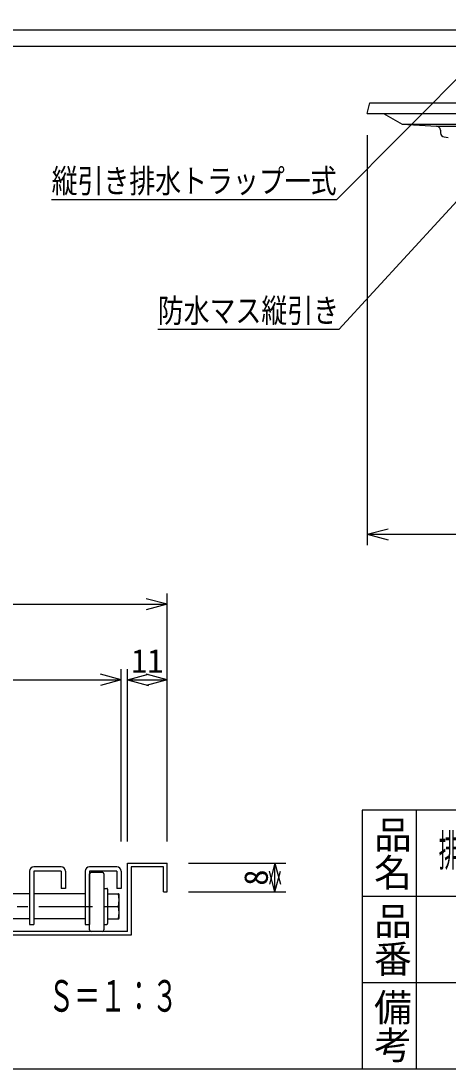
# Model space of a CAD drawing. Units: millimetres, scale not verified, with parts at other scales. Extents: x -1092 to 1092, y -744 to 696.
# Drawn here: x 39 to 356, y -744 to 33 of the extents above; entities that cross this region are included whole.
import ezdxf
from ezdxf.enums import TextEntityAlignment as Align

# ---------------------------------------------------------------- set-up
doc = ezdxf.new("R2010")
doc.units = ezdxf.units.MM
doc.header["$LTSCALE"] = 8
doc.linetypes.add('CHAIN1', pattern=[8, 5, -1, 1, -1])
for name, color, linetype in [('0-0_計極細', 2, 'Continuous'), ('0-1_計細線', 3, 'Continuous'), ('0-5_寸法線', 7, 'Continuous'), ('0-7_枠細線', 5, 'Continuous'), ('0-8_枠中線', 5, 'Continuous'), ('1-2_極細2', 2, 'Continuous'), ('1-3_細線2', 4, 'Continuous'), ('1-5_寸法2', 7, 'Continuous')]:
    doc.layers.add(name, color=color, linetype=linetype)
doc.styles.add('@ＭＳ ゴシック', font='')
doc.styles.add('ＭＳ ゴシック', font='')
doc.styles.get('@ＭＳ ゴシック').set_extended_font_data('@MS Gothic')
doc.styles.get('ＭＳ ゴシック').set_extended_font_data('MS Gothic')

msp = doc.modelspace()

# ---------------------------------------------------------------- linework, layer by layer
at = {"layer": '0-0_計極細'}
msp.add_line((321.57, -43.395), (426.004, -43.395), dxfattribs=at)
at = {"layer": '0-1_計細線'}
for p, q in [((-689.996, 26.534), (426.004, 26.534)), ((-83.996, 14.534), (426.004, 14.534)), ((295.695, -35.466), (297.687, -27.466)), ((297.687, -27.466), (426.004, -27.466)), ((295.695, -35.466), (426.004, -35.466)), ((347.167, -44.829), (426.004, -44.829)), ((349.998, -47.724), (350.071, -49.906)), ((352.698, -52.783), (355.653, -53.151))]:
    msp.add_line(p, q, dxfattribs=at)
msp.add_lwpolyline([(307.675, -35.468), (321.57, -43.395), (347.167, -44.829)], dxfattribs=at)
for centre, start, end in [((346.999, -47.825), 1.92122, 86.79209), ((353.069, -49.806), 181.92122, 262.89591)]:
    msp.add_arc(centre, 3, start, end, dxfattribs=at)
at = {"layer": '0-5_寸法線'}
for p, q in [((295.695, -51.466), (295.695, -355.466)), ((295.695, -347.466), (311.149, -343.325)), ((295.695, -347.466), (311.149, -351.607)), ((295.695, -347.466), (555.695, -347.466))]:
    msp.add_line(p, q, dxfattribs=at)
for points in [[(375.233, 3.445), (272.926, -99.562), (61.726, -99.562)], [(376.515, -84.768), (274.774, -195.668), (140.374, -195.668)]]:
    msp.add_lwpolyline(points, dxfattribs=at)
at = {"layer": '0-7_枠細線'}
for p, q in [((332, -552), (332, -744)), ((708, -616), (292, -616)), ((804, -680), (292, -680))]:
    msp.add_line(p, q, dxfattribs=at)
at = {"layer": '0-8_枠中線'}
msp.add_lwpolyline([(-1092, -744), (-1092, 696), (1092, 696), (1092, -744)], close=True, dxfattribs=at)
msp.add_lwpolyline([(1092, -552), (292, -552), (292, -744)], dxfattribs=at)
at = {"layer": '1-2_極細2'}
for p, q in [((117.982, -591.371), (147.315, -591.371)), ((117.982, -642.038), (117.982, -591.371)), ((144.648, -594.038), (120.648, -594.038)), ((144.648, -612.705), (144.648, -594.038)), ((147.315, -612.705), (147.315, -591.371)), ((144.648, -612.705), (147.315, -612.705)), ((103.173, -623.371), (111.185, -623.371)), ((117.982, -642.038), (-207.352, -642.038))]:
    msp.add_line(p, q, dxfattribs=at)
at = {"layer": '1-2_極細2', "linetype": 'CHAIN1'}
msp.add_line((-203.885, -623.371), (115.564, -623.371), dxfattribs=at)
at = {"layer": '1-2_極細2'}
msp.add_lwpolyline([(120.648, -594.038), (120.648, -644.705), (-210.018, -644.705)], dxfattribs=at)
for centre, start, end in [((91.03, -618.704), 346.96198, 13.03567), ((91.03, -628.039), 346.96433, 13.03802)]:
    msp.add_arc(centre, 20.688, start, end, dxfattribs=at)
at = {"layer": '1-3_細線2'}
for p, q in [((45.315, -597.238), (45.315, -636.705)), ((68.782, -594.038), (48.515, -594.038)), ((68.782, -597.238), (48.515, -597.238)), ((48.515, -597.238), (48.515, -636.705)), ((68.782, -597.238), (68.782, -610.038)), ((71.982, -597.238), (71.982, -610.038)), ((86.648, -597.238), (86.648, -636.705)), ((110.115, -594.038), (89.848, -594.038)), ((89.848, -597.238), (89.848, -636.705)), ((110.115, -597.238), (89.848, -597.238)), ((91.182, -598.038), (99.182, -598.038)), ((110.115, -597.238), (110.115, -610.038)), ((113.315, -597.238), (113.315, -610.038)), ((89.848, -640.705), (89.848, -599.371)), ((100.515, -599.371), (100.515, -640.705)), ((71.982, -610.038), (68.782, -610.038)), ((100.515, -610.038), (102.64, -610.038)), ((103.173, -610.571), (103.173, -624.705)), ((113.315, -610.038), (110.115, -610.038)), ((45.315, -614.171), (7.182, -614.171)), ((86.648, -614.171), (48.515, -614.171)), ((89.848, -616.478), (89.848, -627.065)), ((103.173, -614.038), (111.185, -614.038)), ((111.718, -632.171), (111.718, -614.571)), ((103.173, -624.705), (103.173, -636.171)), ((45.315, -632.571), (7.182, -632.571)), ((45.315, -636.705), (48.515, -636.705)), ((86.648, -632.571), (48.515, -632.571)), ((86.648, -636.705), (89.848, -636.705)), ((100.515, -636.705), (102.64, -636.705)), ((103.173, -632.705), (111.185, -632.705)), ((99.182, -642.038), (91.182, -642.038))]:
    msp.add_line(p, q, dxfattribs=at)
for centre, radius, start, end in [((48.515, -597.238), 3.2, 90, 180), ((68.782, -597.238), 3.2, 0, 90), ((89.848, -597.238), 3.2, 90, 180), ((91.182, -599.371), 1.333, 90, 180), ((99.182, -599.371), 1.333, 0, 90), ((110.115, -597.238), 3.2, 0, 90), ((102.64, -610.571), 0.533, 0, 90), ((111.185, -614.571), 0.533, 0, 90), ((102.64, -636.171), 0.533, 270, 360), ((111.185, -632.171), 0.533, 270, 360), ((91.182, -640.705), 1.333, 180, 270), ((99.182, -640.705), 1.333, 270, 360)]:
    msp.add_arc(centre, radius, start, end, dxfattribs=at)
at = {"layer": '1-5_寸法2'}
for p, q in [((147.315, -399.371), (131.86, -395.23)), ((147.315, -575.371), (147.315, -391.371)), ((-236.685, -399.371), (147.315, -399.371)), ((147.315, -399.371), (131.86, -403.513)), ((113.315, -575.371), (113.315, -447.371)), ((117.982, -575.371), (117.982, -447.371)), ((147.315, -575.371), (147.315, -447.371)), ((-202.685, -455.371), (113.315, -455.371)), ((113.315, -455.371), (97.86, -451.23)), ((113.315, -455.371), (97.86, -459.513)), ((117.982, -455.371), (133.437, -451.23)), ((117.982, -455.371), (133.437, -459.513)), ((117.982, -455.371), (147.315, -455.371)), ((147.315, -455.371), (131.86, -451.23)), ((147.315, -455.371), (131.86, -459.513)), ((163.315, -591.371), (235.315, -591.371)), ((227.315, -591.371), (223.174, -606.826)), ((227.315, -612.705), (223.174, -597.25)), ((227.315, -591.371), (231.456, -606.826)), ((227.315, -612.705), (227.315, -591.371)), ((227.315, -612.705), (231.456, -597.25)), ((163.315, -612.705), (235.315, -612.705))]:
    msp.add_line(p, q, dxfattribs=at)

# ---------------------------------------------------------------- texts
at = {"layer": '0-5_寸法線', "style": 'ＭＳ ゴシック', "width": 0.8}
for s, p in [('縦引き排水トラップ一式', (61.726, -99.562)), ('防水マス縦引き', (140.374, -195.668))]:
    msp.add_text(s, height=17.6, dxfattribs=at).set_placement(p, align=Align.BOTTOM_LEFT)
at = {"layer": '0-7_枠細線', "style": '@ＭＳ ゴシック'}
for s, p in [('品名', (298, -556)), ('品番', (298, -620)), ('備考', (298, -684))]:
    msp.add_text(s, height=20.53, rotation=270, dxfattribs=at).set_placement(p, align=Align.BOTTOM_LEFT)
at = {"layer": '0-7_枠細線', "style": 'ＭＳ ゴシック'}
for s, width, p in [('排水ユニット ＳＵＳグレーチング 浅型＋防水マス', 0.45, (348.8, -600.751)), ('Ｓ＝１：３', 0.6, (59.233, -708.522))]:
    msp.add_text(s, height=23.46, dxfattribs=dict(at, width=width)).set_placement(p, align=Align.BOTTOM_LEFT)
at = {"layer": '1-5_寸法2', "style": 'ＭＳ ゴシック'}
msp.add_text('11', height=17.6, dxfattribs=at).set_placement((120.648, -455.371), align=Align.BOTTOM_LEFT)
msp.add_text('8', height=17.6, rotation=90, dxfattribs=at).set_placement((227.315, -608.038), align=Align.BOTTOM_LEFT)

doc.saveas('drawing.dxf')
